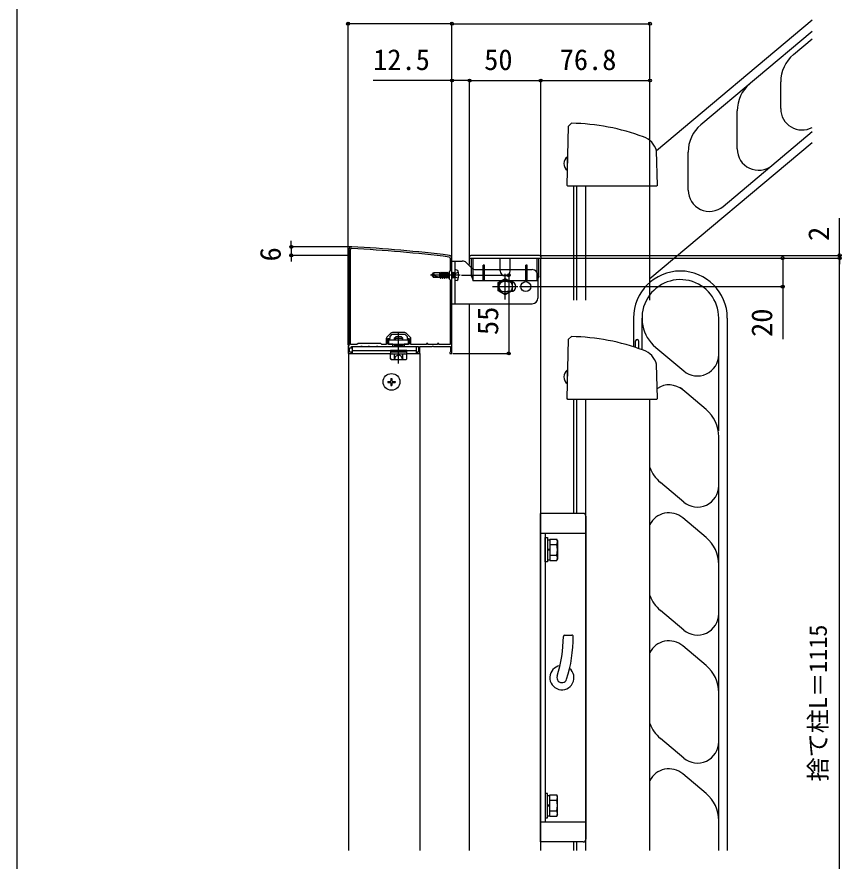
# Model space of a CAD drawing. Units: millimetres, scale not verified. Extents: x -875 to 875, y -1304 to 1296.
# Drawn here: x -875 to -295, y 389 to 983 of the extents above; entities that cross this region are included whole.
import ezdxf
from ezdxf.enums import TextEntityAlignment as Align

# ---------------------------------------------------------------- set-up
doc = ezdxf.new("R2010")
doc.units = ezdxf.units.MM
doc.header["$LTSCALE"] = 8
for name, color, linetype in [('0-2_YKK_11', 7, 'Continuous'), ('0-3_YKK_12', 2, 'Continuous'), ('0-4_YKK_13', 4, 'Continuous'), ('0-5_YKK_D', 6, 'Continuous'), ('0-6_YKK_ZWAK', 7, 'Continuous')]:
    doc.layers.add(name, color=color, linetype=linetype)
doc.styles.add('ＭＳ ゴシック', font='')
doc.styles.get('ＭＳ ゴシック').set_extended_font_data('MS Gothic')

msp = doc.modelspace()

# ---------------------------------------------------------------- linework, layer by layer
at = {"layer": '0-2_YKK_11'}
for p, q in [((-640.3, 752.5), (-640.3, 819.3)), ((-611.936, 760.561), (-614.761, 757.736)), ((-602.124, 761), (-610.876, 761)), ((-598.239, 757.736), (-601.064, 760.561))]:
    msp.add_line(p, q, dxfattribs=at)
for points in [[(-641.5, 819.3), (-641.5, 751.8), (-642, 751.3), (-642, 746.3), (-639.5, 746.3), (-639.5, 747.3), (-641, 747.3), (-641, 750.3), (-639.5, 750.3), (-639.5, 751.3), (-632.958, 751.3), (-632.775, 751.42), (-632.225, 751.42), (-632.042, 751.3), (-627.958, 751.3), (-627.775, 751.42), (-627.225, 751.42), (-627.042, 751.3), (-621.958, 751.3), (-621.775, 751.42), (-621.225, 751.42), (-621.042, 751.3), (-610.5, 751.3), (-610.5, 752.8), (-614, 752.8), (-614, 756.8), (-612.5, 756.8), (-612.5, 758.3), (-611, 759.8), (-606.958, 759.8), (-606.775, 759.92), (-606.225, 759.92), (-606.042, 759.8), (-602, 759.8), (-600.5, 758.3), (-600.5, 756.8), (-599, 756.8), (-599, 752.8), (-602.5, 752.8), (-602.5, 751.3)], [(-602.5, 751.3), (-592.5, 751.3), (-592.5, 747.3), (-593.5, 747.3), (-593.5, 746.3), (-591.5, 746.3), (-591.5, 751.3), (-582.958, 751.3), (-582.775, 751.42), (-582.225, 751.42), (-582.042, 751.3), (-570, 751.3), (-570, 747.592), (-570.25, 747.296), (-570.5, 747), (-570.5, 746.3), (-569, 746.3), (-569, 813.3)], [(-570.2, 813.3), (-570.2, 804.6), (-571, 803.8), (-571, 798.8), (-570.2, 798), (-570.2, 752.5), (-578.1, 752.5), (-578.1, 753.3), (-579, 753.3), (-579, 752.5), (-586, 752.5), (-586, 753.3), (-586.9, 753.3), (-586.9, 752.5), (-597.8, 752.5), (-597.8, 756.676)], [(-615.2, 756.676), (-615.2, 752.5), (-618.2, 752.5), (-619, 753.3), (-635, 753.3), (-635.8, 752.5), (-640.3, 752.5)]]:
    msp.add_lwpolyline(points, dxfattribs=at)
for centre, radius, start, end in [((-639.5, 819.3), 2, 86.9684, 180.00001), ((-639.5, 819.3), 0.8, 86.96839, 180.00001), ((-692.281, -177.299), 998.796, 83.01993, 86.96841), ((-692.281, -177.299), 999.996, 83.01993, 86.96841), ((-571, 813.3), 0.8, 0.00001, 83.01993), ((-571, 813.3), 2, 0.00001, 83.01993), ((-610.876, 759.5), 1.5, 90.00002, 135.00001), ((-602.124, 759.5), 1.5, 44.99999, 89.99998), ((-613.7, 756.676), 1.5, 134.99999, 179.99998), ((-599.3, 756.676), 1.5, 0.00002, 45.00001)]:
    msp.add_arc(centre, radius, start, end, dxfattribs=at)
at = {"layer": '0-3_YKK_12'}
for p, q in [((-556.5, 808.8), (-556.5, 813.3)), ((-506.5, 396.8), (-506.5, 813.3)), ((-556.5, 396.8), (-556.5, 781.3)), ((-641.5, 746.3), (-612.25, 746.3)), ((-641.5, 396.8), (-641.5, 746.3))]:
    msp.add_line(p, q, dxfattribs=at)
msp.add_lwpolyline([(-600.75, 746.3), (-591.5, 746.3), (-591.5, 396.8)], dxfattribs=at)
at = {"layer": '0-4_YKK_13'}
for p, q in [((-315.541, 980.62), (-424.971, 888.797)), ((-315.541, 972.788), (-393.869, 907.063)), ((-328.755, 956.478), (-315.541, 967.566)), ((-337.685, 918.493), (-337.685, 937.327)), ((-368.327, 890.171), (-368.327, 916.837)), ((-488, 864.513), (-486.907, 906.24)), ((-486.907, 906.24), (-484.855, 908.2)), ((-378.193, 849.725), (-315.541, 902.296)), ((-315.541, 894.463), (-429.705, 798.669)), ((-487.784, 884.681), (-487.784, 874.98)), ((-424.335, 864.513), (-424.973, 888.876)), ((-402.799, 861.245), (-402.799, 887.912)), ((-487.544, 881.93), (-487.784, 881.93)), ((-487.654, 877.73), (-487.784, 877.73)), ((-487.318, 863.83), (-488, 864.513)), ((-425.018, 863.83), (-487.318, 863.83)), ((-483.3, 783.83), (-483.3, 863.83)), ((-481.1, 783.83), (-481.1, 863.83)), ((-474.7, 783.83), (-474.7, 863.83)), ((-429.7, 783.83), (-429.7, 863.83)), ((-424.335, 864.513), (-425.018, 863.83)), ((-556.7, 813.3), (-556.7, 814.3)), ((-507.3, 815.3), (-555.7, 815.3)), ((-506.3, 813.3), (-506.3, 814.3)), ((-569, 781.3), (-569, 811.3)), ((-569, 811.3), (-561.657, 811.3)), ((-567, 811.3), (-567, 781.3)), ((-555.171, 806.472), (-558.828, 810.128)), ((-556.7, 813.3), (-506.3, 813.3)), ((-555.2, 800.597), (-555.2, 813.3)), ((-547, 797.3), (-547, 808.3)), ((-546, 808.3), (-547, 808.3)), ((-546, 797.3), (-546, 808.3)), ((-535, 804.3), (-535, 813.3)), ((-528, 804.3), (-528, 813.3)), ((-517, 797.3), (-517, 808.3)), ((-516, 808.3), (-517, 808.3)), ((-516, 797.3), (-516, 808.3)), ((-509, 797.3), (-509, 813.3)), ((-507.8, 800.597), (-507.8, 813.3)), ((-583, 801.3), (-581.938, 803)), ((-577.5, 803), (-581.938, 803)), ((-577.5, 799.6), (-577.5, 803)), ((-577.3, 802.775), (-577.5, 803)), ((-576.87, 799.2), (-577.5, 802.545)), ((-576.97, 799.2), (-577.5, 802.014)), ((-577.3, 802.775), (-576.722, 802.775)), ((-576.509, 799.825), (-577.3, 802.775)), ((-576.722, 802.775), (-575.931, 799.825)), ((-575.57, 799.2), (-576.361, 803.4)), ((-575.47, 799.2), (-576.261, 803.4)), ((-575.9, 802.775), (-576.261, 803.4)), ((-575.109, 799.825), (-575.9, 802.775)), ((-575.9, 802.775), (-575.322, 802.775)), ((-575.322, 802.775), (-574.531, 799.825)), ((-574.17, 799.2), (-574.961, 803.4)), ((-574.07, 799.2), (-574.861, 803.4)), ((-574.5, 802.775), (-574.861, 803.4)), ((-573.709, 799.825), (-574.5, 802.775)), ((-574.5, 802.775), (-573.922, 802.775)), ((-573.922, 802.775), (-573.561, 803.4)), ((-573.922, 802.775), (-573.131, 799.825)), ((-572.77, 799.2), (-573.561, 803.4)), ((-573.561, 803.4), (-573.461, 803.4)), ((-572.67, 799.2), (-573.461, 803.4)), ((-573.1, 802.775), (-573.461, 803.4)), ((-572.309, 799.825), (-573.1, 802.775)), ((-573.1, 802.775), (-572.522, 802.775)), ((-572.522, 802.775), (-572.161, 803.4)), ((-572.522, 802.775), (-571.731, 799.825)), ((-571.37, 799.2), (-572.161, 803.4)), ((-572.161, 803.4), (-572.061, 803.4)), ((-571.27, 799.2), (-572.061, 803.4)), ((-571.7, 802.775), (-572.061, 803.4)), ((-571, 800.163), (-571.7, 802.775)), ((-571.7, 802.775), (-571.122, 802.775)), ((-571.122, 802.775), (-571, 802.985)), ((-571.122, 802.775), (-571, 802.321)), ((-568.47, 799.2), (-569, 802.015)), ((-568.57, 799.2), (-569, 801.484)), ((-568.9, 802.775), (-568.322, 802.775)), ((-568.322, 802.775), (-567.961, 803.4)), ((-568.322, 802.775), (-567.531, 799.825)), ((-567.961, 803.4), (-567.861, 803.4)), ((-567.5, 800.951), (-567.961, 803.4)), ((-567.5, 802.775), (-567.861, 803.4)), ((-567.5, 801.483), (-567.861, 803.4)), ((-567.4, 803), (-567.5, 803)), ((-567.5, 799.6), (-567.5, 803)), ((-566.364, 802.558), (-567.033, 801.3)), ((-565.52, 804.904), (-567, 805.3)), ((-567, 805.3), (-567, 797.3)), ((-564.433, 803.5), (-566.364, 802.558)), ((-552.343, 805.3), (-512.5, 805.3)), ((-531.5, 784.3), (-531.5, 802.3)), ((-563.2, 801.3), (-584, 801.3)), ((-583, 801.3), (-581.938, 799.6)), ((-582.773, 801.396), (-577.5, 799.983)), ((-577.5, 799.6), (-581.938, 799.6)), ((-577.5, 800.455), (-577.331, 799.825)), ((-577.5, 799.825), (-577.331, 799.825)), ((-577.331, 799.825), (-576.97, 799.2)), ((-576.97, 799.2), (-576.87, 799.2)), ((-576.509, 799.825), (-576.87, 799.2)), ((-576.509, 799.825), (-575.931, 799.825)), ((-575.931, 799.825), (-575.57, 799.2)), ((-575.57, 799.2), (-575.47, 799.2)), ((-575.109, 799.825), (-575.47, 799.2)), ((-575.109, 799.825), (-573.131, 799.825)), ((-574.531, 799.825), (-574.17, 799.2)), ((-574.17, 799.2), (-574.07, 799.2)), ((-573.709, 799.825), (-574.07, 799.2)), ((-572.309, 799.825), (-572.67, 799.2)), ((-572.309, 799.825), (-571.731, 799.825)), ((-571.731, 799.825), (-571.37, 799.2)), ((-571.37, 799.2), (-571.27, 799.2)), ((-571, 799.668), (-571.27, 799.2)), ((-569, 800.082), (-568.931, 799.825)), ((-569, 799.825), (-568.931, 799.825)), ((-568.109, 799.825), (-568.47, 799.2)), ((-568.109, 799.825), (-567.5, 799.825)), ((-567.4, 799.6), (-567.5, 799.6)), ((-565.52, 797.696), (-567, 797.3)), ((-555.2, 800.597), (-554, 797.3)), ((-530, 796.8), (-532.5, 796.8)), ((-530, 796.8), (-527.5, 796.8)), ((-507.8, 800.597), (-509, 797.3)), ((-508.5, 801.3), (-508.5, 785.3)), ((-540.5, 793.3), (-522.5, 793.3)), ((-532.5, 789.8), (-530, 789.8)), ((-527.5, 789.8), (-530, 789.8)), ((-569, 781.3), (-512.5, 781.3)), ((-441.263, 771.23), (-441.263, 751.034)), ((-435.263, 771.23), (-435.263, 748.999)), ((-375.263, 771.23), (-375.263, 396.8)), ((-606.5, 739.178), (-606.5, 760.589)), ((-609.5, 757), (-608.5, 758)), ((-609.5, 757), (-603.5, 757)), ((-609.5, 757), (-609.5, 755.7)), ((-608.96, 757.54), (-608.96, 755.7)), ((-604.5, 758), (-608.5, 758)), ((-603.5, 757), (-604.5, 758)), ((-604.04, 757.54), (-604.04, 755.7)), ((-603.5, 755.7), (-603.5, 757)), ((-488, 714.513), (-486.907, 756.24)), ((-486.907, 756.24), (-484.855, 758.2)), ((-439.763, 750.551), (-439.763, 755.23)), ((-437.763, 755.23), (-437.763, 749.88)), ((-639, 751.3), (-594, 751.3)), ((-639, 746.3), (-639, 751.3)), ((-639, 748.3), (-594, 748.3)), ((-600.75, 748.3), (-612.25, 748.3)), ((-609.5, 752.8), (-609.5, 752.1)), ((-609.5, 752.1), (-603.5, 752.1)), ((-609.5, 752.1), (-609.038, 751.3)), ((-608.96, 752.8), (-608.96, 751.3)), ((-604.04, 752.8), (-604.04, 751.3)), ((-603.5, 752.1), (-603.962, 751.3)), ((-603.5, 752.1), (-603.5, 752.8)), ((-594, 746.3), (-594, 751.3)), ((-425.618, 750.547), (-405.905, 734.005)), ((-639, 746.3), (-612.274, 746.3)), ((-611.5, 746), (-612.274, 745.553)), ((-611.5, 742), (-612.274, 742.446)), ((-612.273, 742.446), (-612.273, 745.553)), ((-612.25, 747.5), (-612.25, 746)), ((-612.25, 747.5), (-600.75, 747.5)), ((-612.25, 746), (-600.75, 746)), ((-611.5, 746), (-601.5, 746)), ((-609.387, 742.446), (-609.387, 745.553)), ((-603.613, 742.446), (-603.613, 745.553)), ((-601.5, 746), (-600.727, 745.553)), ((-601.5, 742), (-600.727, 742.446)), ((-600.75, 746), (-600.75, 747.5)), ((-600.727, 742.446), (-600.727, 745.553)), ((-600.726, 746.3), (-594, 746.3)), ((-611.5, 742), (-601.5, 742)), ((-424.335, 714.513), (-424.973, 738.876)), ((-487.784, 734.681), (-487.784, 724.98)), ((-487.544, 731.93), (-487.784, 731.93)), ((-614, 726.65), (-614, 725.95)), ((-614, 726.65), (-612.35, 726.65)), ((-614, 725.95), (-612.35, 725.95)), ((-611.85, 728.8), (-611.15, 728.8)), ((-611.85, 728.8), (-611.85, 727.15)), ((-611.85, 725.45), (-611.85, 723.8)), ((-611.15, 728.8), (-611.15, 727.15)), ((-611.15, 725.45), (-611.15, 723.8)), ((-610.65, 726.65), (-609, 726.65)), ((-610.65, 725.95), (-609, 725.95)), ((-609, 726.65), (-609, 725.95)), ((-487.654, 727.73), (-487.784, 727.73)), ((-611.85, 723.8), (-611.15, 723.8)), ((-390.193, 706.908), (-408.263, 722.07)), ((-487.318, 713.83), (-488, 714.513)), ((-425.018, 713.83), (-487.318, 713.83)), ((-483.3, 633.83), (-483.3, 713.83)), ((-481.1, 633.83), (-481.1, 713.83)), ((-474.7, 396.8), (-474.7, 713.83)), ((-429.7, 396.8), (-429.7, 713.83)), ((-424.335, 714.513), (-425.018, 713.83)), ((-381.263, 653.258), (-381.263, 687.805)), ((-405.905, 641.767), (-422.333, 655.552)), ((-381.263, 597.805), (-381.263, 653.258)), ((-476.7, 633.8), (-506.6, 633.8)), ((-506.6, 402.8), (-506.6, 633.8)), ((-474.7, 631.8), (-474.7, 404.8)), ((-390.193, 616.908), (-406.621, 630.693)), ((-474.7, 619.8), (-506.6, 619.8)), ((-503.4, 619.8), (-503.4, 416.8)), ((-501.8, 615.35), (-500.2, 615.35)), ((-500.2, 615.806), (-495.28, 615.806)), ((-500.2, 615.806), (-500.2, 600.794)), ((-500.2, 612.3), (-500.2, 604.3)), ((-500.2, 612.053), (-495.28, 612.053)), ((-494.7, 614.8), (-495.28, 615.806)), ((-494.7, 614.8), (-494.7, 601.8)), ((-500.2, 608.55), (-501.8, 608.55)), ((-500.2, 608.05), (-501.8, 608.05)), ((-501.8, 601.25), (-500.2, 601.25)), ((-500.2, 604.547), (-495.28, 604.547)), ((-500.2, 600.794), (-495.28, 600.794)), ((-494.7, 601.8), (-495.28, 600.794)), ((-381.263, 563.258), (-381.263, 597.805)), ((-405.905, 551.767), (-422.333, 565.552)), ((-381.263, 507.805), (-381.263, 563.258)), ((-489.596, 548.3), (-484.596, 548.3)), ((-390.193, 526.908), (-406.621, 540.693)), ((-381.263, 473.258), (-381.263, 507.805)), ((-405.905, 461.767), (-422.333, 475.552)), ((-381.263, 417.805), (-381.263, 473.258)), ((-390.193, 436.908), (-406.621, 450.693)), ((-501.8, 435.35), (-500.2, 435.35)), ((-500.2, 435.806), (-495.28, 435.806)), ((-500.2, 420.794), (-500.2, 435.806)), ((-494.7, 434.8), (-495.28, 435.806)), ((-494.7, 421.8), (-494.7, 434.8)), ((-500.2, 428.55), (-501.8, 428.55)), ((-500.2, 428.05), (-501.8, 428.05)), ((-500.2, 424.3), (-500.2, 432.3)), ((-500.2, 432.053), (-495.28, 432.053)), ((-500.2, 424.547), (-495.28, 424.547)), ((-494.7, 421.8), (-495.28, 420.794)), ((-474.7, 416.8), (-506.6, 416.8)), ((-501.8, 421.25), (-500.2, 421.25)), ((-500.2, 420.794), (-495.28, 420.794)), ((-381.263, 396.8), (-381.263, 417.805)), ((-476.7, 402.8), (-506.6, 402.8)), ((-483.3, 396.8), (-483.3, 402.83)), ((-481.1, 396.8), (-481.1, 402.83))]:
    msp.add_line(p, q, dxfattribs=at)
for points in [[(-509, 797.3), (-554, 797.3), (-554, 813.3)], [(-576.722, 802.775), (-576.361, 803.4), (-576.261, 803.4)], [(-575.322, 802.775), (-574.961, 803.4), (-574.861, 803.4)], [(-568.109, 799.825), (-568.9, 802.775), (-569, 802.948)], [(-573.131, 799.825), (-572.77, 799.2), (-572.67, 799.2)], [(-568.931, 799.825), (-568.57, 799.2), (-568.47, 799.2)], [(-564.433, 799.1), (-566.364, 800.042), (-567.033, 801.3)], [(-381.263, 691.87), (-381.263, 745.493), (-381.263, 771.235)], [(-612.25, 748.3), (-612.25, 747.5), (-600.75, 747.5), (-600.75, 748.3)], [(-609.55, 741.997), (-608.4, 744.355), (-606.5, 745.365)], [(-603.45, 741.997), (-604.6, 744.355), (-606.5, 745.365)]]:
    msp.add_lwpolyline(points, dxfattribs=at)
for points in [[(-531.5, 787.526), (-536.5, 790.413), (-536.5, 796.187), (-531.5, 799.074), (-526.5, 796.187), (-526.5, 790.413)], [(-613.5, 752.8), (-599.5, 752.8), (-599.5, 755.7), (-613.5, 755.7)], [(-503.4, 599.8), (-503.4, 616.8), (-501.8, 616.8), (-501.8, 599.8)], [(-503.4, 436.8), (-503.4, 419.8), (-501.8, 419.8), (-501.8, 436.8)]]:
    msp.add_lwpolyline(points, close=True, dxfattribs=at)
for centre, radius in [((-531.5, 793.3), 5), ((-517, 793.3), 3.5), ((-611.5, 726.3), 5.9)]:
    msp.add_circle(centre, radius, dxfattribs=at)
for centre, radius, start, end in [((-312.685, 937.327), 25, 130, 180), ((-343.327, 916.837), 25, 130, 180), ((-322.685, 918.493), 15, 180, 298.44284), ((-487.923, 753.73), 154.5, 69.60904, 88.86229), ((-377.799, 887.912), 25, 130, 180), ((-439.318, 884.489), 15, 17.00535, 69.60904), ((-484.085, 879.83), 6.1, 127.32274, 232.67726), ((-353.327, 890.17), 15, 180.00001, 310), ((-387.799, 861.245), 15, 180.00001, 310), ((-555.7, 814.3), 1, 90, 180), ((-507.3, 814.3), 1, 0, 90), ((-561.657, 807.3), 4, 45.00008, 90), ((-583.907, 801.46), 2.5, 350.31336, 38.01351), ((-567.4, 803.4), 0.4, 270, 0), ((-565.883, 803.551), 1.4, 14.32332, 75), ((-574.7, 801.3), 10.5, 345.67668, 14.32332), ((-552.343, 809.3), 4, 225.00008, 270), ((-531.5, 804.3), 3.5, 180, 0), ((-512.5, 801.3), 4, 0, 90), ((-408.263, 771.23), 33, 0, 180), ((-582.825, 801.203), 0.2, 75, 148), ((-567.4, 799.2), 0.4, 0, 90), ((-565.883, 799.049), 1.4, 285, 345.67668), ((-532.5, 793.3), 3.5, 90, 270), ((-527.5, 793.3), 3.5, 270, 90), ((-408.263, 771.23), 27, 0, 229.99999), ((-408.263, 771.23), 27, 0, 229.99999), ((-512.5, 785.3), 4, 270, 0), ((-487.923, 603.73), 154.5, 69.60904, 88.86229), ((-438.763, 755.23), 1, 0, 180), ((-439.318, 734.489), 15, 17.00535, 69.60904), ((-610.83, 743.444), 2.556, 55.61708, 124.38292), ((-610.83, 744.555), 2.556, 235.61708, 304.38292), ((-606.5, 736.446), 9.554, 72.41276, 107.58724), ((-606.5, 751.553), 9.554, 252.41276, 287.58724), ((-602.17, 743.444), 2.556, 55.61708, 124.38292), ((-602.17, 744.555), 2.556, 235.61708, 304.38292), ((-396.263, 745.496), 15, 230.00011, 0), ((-484.085, 729.83), 6.1, 127.32274, 232.67726), ((-612.35, 727.15), 0.5, 270, 0), ((-612.35, 725.45), 0.5, 0, 90), ((-610.65, 727.15), 0.5, 180, 270), ((-610.65, 725.45), 0.5, 90, 180), ((-416.263, 709.202), 15, 50.00011, 123.17318), ((-406.263, 687.757), 25, 0, 50.00011), ((-406.263, 674.703), 25, 200.36936, 230.00037), ((-396.263, 653.258), 15, 230.00011, 0), ((-476.7, 631.8), 2, 0, 90), ((-416.263, 619.202), 15, 50.00011, 153.60881), ((-498.022, 613.929), 3.323, 325.61575, 34.38425), ((-507.119, 608.3), 12.419, 342.41205, 17.58795), ((-406.263, 597.757), 25, 0, 50.00011), ((-498.022, 602.671), 3.323, 325.61575, 34.38425), ((-406.263, 584.703), 25, 200.36936, 230.00037), ((-396.263, 563.258), 15, 230.00011, 0), ((-583.596, 547.437), 93, 342.42628, 359.9168), ((-489.596, 547.3), 1, 90, 179.9168), ((-583.596, 547.437), 100, 342.42628, 359.921), ((-484.596, 547.3), 1, 359.921, 90), ((-416.263, 529.202), 15, 50.00011, 153.60881), ((-491.6, 518.3), 8.5, 99.06344, 50.39019), ((-406.263, 507.757), 25, 0, 50.00011), ((-491.6, 518.3), 3.5, 162.42628, 342.42628), ((-406.263, 494.703), 25, 200.36936, 230.00037), ((-396.263, 473.258), 15, 230.00011, 0), ((-416.263, 439.202), 15, 50.00011, 153.60881), ((-498.022, 433.929), 3.323, 325.61575, 34.38425), ((-406.263, 417.757), 25, 0, 50.00011), ((-507.119, 428.3), 12.419, 342.41205, 17.58795), ((-498.022, 422.671), 3.323, 325.61575, 34.38425), ((-476.7, 404.8), 2, 270, 0)]:
    msp.add_arc(centre, radius, start, end, dxfattribs=at)
for centre, major_axis, start_param, end_param in [((-546.5, 799.217), (0, -1.38), 1.5707963, 4.712389), ((-516.5, 799.217), (0, 1.38), 4.712389, 7.8539816)]:
    msp.add_ellipse(centre, major_axis=major_axis, ratio=0.362319, start_param=start_param, end_param=end_param, dxfattribs=at)
at = {"layer": '0-5_YKK_D'}
for p, q in [((-642, 752.176), (-642, 979.2)), ((-569, 978.2), (-642, 978.2)), ((-569, 814.3), (-569, 979.2)), ((-569, 814.3), (-569, 979.2)), ((-569, 978.2), (-429.7, 978.2)), ((-429.7, 830.3), (-429.7, 979.2)), ((-569, 814.3), (-569, 939.2)), ((-556.5, 814.3), (-556.5, 939.2)), ((-556.5, 814.3), (-556.5, 939.2)), ((-556.5, 938.2), (-506.5, 938.2)), ((-506.5, 814.3), (-506.5, 939.2)), ((-506.5, 814.3), (-506.5, 939.2)), ((-506.5, 938.2), (-429.7, 938.2)), ((-429.7, 830.3), (-429.7, 939.2)), ((-296.263, 815.3), (-296.263, 841.491)), ((-682, 821.3), (-682, 825.6)), ((-640.5, 821.3), (-683, 821.3)), ((-682, 821.3), (-682, 815.3)), ((-642.5, 815.3), (-683, 815.3)), ((-682, 815.3), (-682, 811)), ((-506.3, 815.3), (-295.263, 815.3)), ((-296.263, 813.3), (-296.263, 815.3)), ((-506.3, 813.3), (-335.263, 813.3)), ((-506.3, 813.3), (-295.263, 813.3)), ((-505.3, 813.3), (-295.263, 813.3)), ((-296.263, 813.3), (-296.263, 809)), ((-296.263, 236.3), (-296.263, 813.3)), ((-562.2, 801.3), (-528, 801.3)), ((-529, 801.3), (-529, 746.3)), ((-521.5, 793.3), (-335.263, 793.3)), ((-568.3, 746.3), (-528, 746.3))]:
    msp.add_line(p, q, dxfattribs=at)
for points in [[(-556.5, 938.2), (-569, 938.2), (-624.3, 938.2)], [(-336.263, 813.3), (-336.263, 793.3), (-336.263, 756.409)]]:
    msp.add_lwpolyline(points, dxfattribs=at)
for centre in [(-642, 978.2), (-569, 978.2), (-569, 978.2), (-429.7, 978.2), (-569, 938.2), (-556.5, 938.2), (-556.5, 938.2), (-506.5, 938.2), (-506.5, 938.2), (-429.7, 938.2), (-682, 821.3), (-682, 815.3), (-336.263, 813.3), (-296.263, 815.3), (-296.263, 813.3), (-296.263, 813.3), (-529, 801.3), (-336.263, 793.3), (-529, 746.3)]:
    msp.add_circle(centre, 1.075, dxfattribs=at)
at = {"layer": '0-6_YKK_ZWAK'}
msp.add_line((-875, 1246.3), (-875, -1303.7), dxfattribs=at)

# ---------------------------------------------------------------- texts
at = {"layer": '0-5_YKK_D', "style": 'ＭＳ ゴシック'}
for s, p in [('12.5', (-624.368, 941.2)), ('50', (-546.272, 941.2)), ('76.8', (-493.157, 941.2))]:
    msp.add_text(s, height=14.66, dxfattribs=at).set_placement(p, align=Align.BOTTOM_LEFT)
for s, height, p in [('2', 14.66, (-299.263, 825.423)), ('6', 14.66, (-685, 811.027)), ('55', 14.66, (-532, 759.255)), ('20', 14.66, (-339.263, 757.932)), ('捨て柱L＝1115', 12.46, (-301.485, 445.257))]:
    msp.add_text(s, height=height, rotation=90, dxfattribs=at).set_placement(p, align=Align.BOTTOM_LEFT)

doc.saveas('drawing.dxf')
